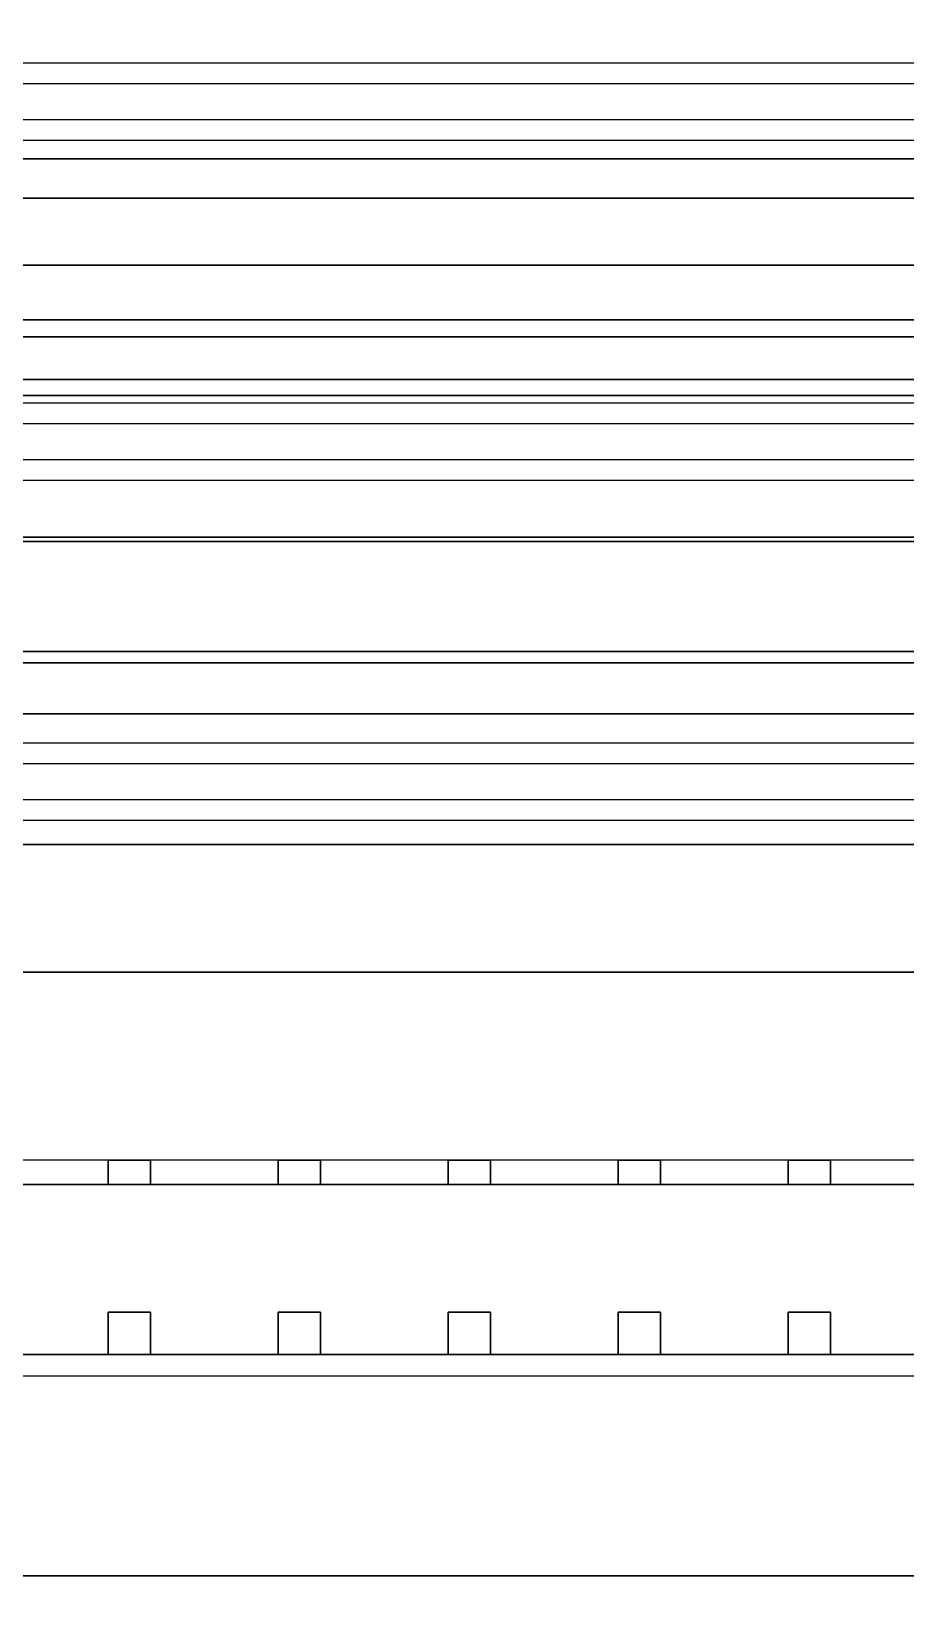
# Model space of a CAD drawing. Extents: x -3500 to 3500, y -3500 to 3500.
# Drawn here: x 792 to 1307, y -110 to 816 of the extents above; entities that cross this region are included whole.
import ezdxf

# ---------------------------------------------------------------- set-up
doc = ezdxf.new("R2010")
doc.units = 0
for name, color, linetype in [('L5D0', 3, 'CONTINUOUS'), ('L5D100', 7, 'CONTINUOUS'), ('L5D101', 6, 'CONTINUOUS'), ('L5D11', 2, 'CONTINUOUS'), ('L5D99', 4, 'CONTINUOUS')]:
    doc.layers.add(name, color=color, linetype=linetype)

# ---------------------------------------------------------------- blocks, each defined once
blk = doc.blocks.new('ground_main_5')
at = {"layer": 'L5D0'}
for points in [[(2324.91, 797.135), (459.8255, 797.135)], [(459.8255, 751.865), (2324.91, 751.865)], [(2334.91, 717.7765), (398.281, 717.7765)], [(398.281, 717.7765), (2334.91, 717.7765)], [(2334.91, 646.2115), (391.141, 646.2115)], [(391.141, 646.2115), (2334.91, 646.2115)], [(2334.91, 611.149), (416.9485, 611.149)], [(1631.8555, 597.135), (459.8255, 597.135)], [(416.9485, 611.149), (2334.91, 611.149)], [(459.8255, 551.865), (1631.8555, 551.865)], [(1694.657, 515.6925), (-1634.043, 515.6925)], [(-1634.043, 515.6925), (1694.657, 515.6925)], [(1699.8735, 444.347), (-1587.079, 444.347)], [(-1587.079, 444.347), (1699.8735, 444.347)], [(1631.8555, 397.135), (479.247, 397.135), (479.247, 373.182), (-2334.91, 373.182)], [(-2334.91, 373.182), (479.247, 373.182), (479.247, 351.865), (1631.8555, 351.865)]]:
    blk.add_lwpolyline(points, dxfattribs=at)
blk = doc.blocks.new('TOP_main_5_Cheese_diff')
at = {"layer": 'L5D101'}
for points in [[(837.5, 137.5), (837.5, 151.87), (862.5, 151.87), (862.5, 137.5)], [(937.5, 137.5), (937.5, 151.87), (962.5, 151.87), (962.5, 137.5)], [(1037.5, 137.5), (1037.5, 151.87), (1062.5, 151.87), (1062.5, 137.5)], [(1137.5, 137.5), (1137.5, 151.87), (1162.5, 151.87), (1162.5, 137.5)], [(1237.5, 137.5), (1237.5, 151.87), (1262.5, 151.87), (1262.5, 137.5)], [(837.5, 37.5), (837.5, 62.5), (862.5, 62.5), (862.5, 37.5)], [(937.5, 37.5), (937.5, 62.5), (962.5, 62.5), (962.5, 37.5)], [(1037.5, 37.5), (1037.5, 62.5), (1062.5, 62.5), (1062.5, 37.5)], [(1137.5, 37.5), (1137.5, 62.5), (1162.5, 62.5), (1162.5, 37.5)], [(1237.5, 37.5), (1237.5, 62.5), (1262.5, 62.5), (1262.5, 37.5)]]:
    blk.add_lwpolyline(points, close=True, dxfattribs=at)
blk = doc.blocks.new('TOP_main_5_Cheese_100')
at = {"layer": 'L5D100'}
for points in [[(-2334.91, 1037.5), (2334.91, 1037.5), (2334.91, 797.063), (2324.91, 797.063), (2324.91, 797.135), (459.8255, 797.135), (459.14, 797.133), (458.4545, 797.127), (457.7685, 797.117), (457.083, 797.103), (456.3975, 797.085), (455.712, 797.063), (-559.255, 797.063)], [(459.8255, 751.865), (2324.91, 751.865)], [(2334.91, 740.9405), (421.5245, 740.9405)], [(421.5245, 740.9405), (2334.91, 740.9405)], [(2334.91, 678.2805), (387.2225, 678.2805)], [(387.2225, 678.2805), (2334.91, 678.2805)], [(2334.91, 636.2675), (395.3985, 636.2675)], [(395.3985, 636.2675), (2334.91, 636.2675)], [(2334.91, 601.5685), (434.8455, 601.5685)], [(1631.8555, 597.135), (459.8255, 597.135)], [(434.8455, 601.5685), (2334.91, 601.5685)], [(459.8255, 551.865), (1631.8555, 551.865)], [(1692.987, 518.4305), (-1634.13, 518.4305)], [(-1634.13, 518.4305), (1692.987, 518.4305)], [(1702.0345, 451.1325), (141.9525, 451.1325)], [(141.9525, 451.1325), (1702.0345, 451.1325)], [(1678.8545, 414.4), (-792.5135, 414.4)], [(262.5, 337.5), (1949.729, 337.5), (1962.5, 337.5), (2037.5, 337.5), (2062.5, 337.5), (2062.5, 362.5), (2037.5, 362.5), (2037.5, 337.5), (1962.5, 337.5), (1962.5, 362.5), (1949.729, 362.5), (1949.729, 337.5), (262.5, 337.5)], [(-792.5135, 414.4), (1678.8545, 414.4)], [(1631.8555, 397.135), (479.247, 397.135), (479.247, 351.865), (1631.8555, 351.865)], [(2334.91, 262.5), (-2334.91, 262.5)], [(262.5, 262.5), (1949.729, 262.5)], [(1337.5, 137.5), (1262.5, 137.5), (1262.5, 151.865), (1237.5, 151.865), (1237.5, 137.5), (1162.5, 137.5), (1162.5, 151.865), (1137.5, 151.865), (1137.5, 137.5), (1062.5, 137.5), (1062.5, 151.865), (1037.5, 151.865), (1037.5, 137.5), (962.5, 137.5), (962.5, 151.865), (937.5, 151.865), (937.5, 137.5), (862.5, 137.5), (862.5, 151.865), (837.5, 151.865), (837.5, 137.5), (762.5, 137.5)], [(262.5, 37.5), (337.5, 37.5), (362.5, 37.5), (437.5, 37.5), (462.5, 37.5), (537.5, 37.5), (562.5, 37.5), (637.5, 37.5), (662.5, 37.5), (737.5, 37.5), (762.5, 37.5), (837.5, 37.5), (862.5, 37.5), (937.5, 37.5), (962.5, 37.5), (1037.5, 37.5), (1062.5, 37.5), (1137.5, 37.5), (1162.5, 37.5), (1237.5, 37.5), (1262.5, 37.5), (1337.5, 37.5)], [(1337.5, 37.5), (1262.5, 37.5), (1262.5, 62.5), (1237.5, 62.5), (1237.5, 37.5), (1162.5, 37.5), (1162.5, 62.5), (1137.5, 62.5), (1137.5, 37.5), (1062.5, 37.5), (1062.5, 62.5), (1037.5, 62.5), (1037.5, 37.5), (962.5, 37.5), (962.5, 62.5), (937.5, 62.5), (937.5, 37.5), (862.5, 37.5), (862.5, 62.5), (837.5, 62.5), (837.5, 37.5), (762.5, 37.5)], [(-2334.91, 137.5), (2334.91, 137.5), (2334.91, -92.6675), (-331.437, -92.6675)], [(-331.437, -92.6675), (2334.91, -92.6675)]]:
    blk.add_lwpolyline(points, dxfattribs=at)
blk = doc.blocks.new('TOP_main_5')
at = {"layer": 'L5D11'}
for points in [[(459.8255, 785.135), (1631.8555, 785.135)], [(1631.8555, 763.865), (459.8255, 763.865)], [(459.8255, 585.135), (1631.8555, 585.135)], [(1631.8555, 563.865), (459.8255, 563.865)]]:
    blk.add_lwpolyline(points, dxfattribs=at)
blk.add_lwpolyline([(479.247, 363.865), (479.247, 385.135), (1631.8555, 385.135), (1631.8555, 363.865)], close=True, dxfattribs=at)
for name in ['ground_main_5', 'TOP_main_5_Cheese_100', 'TOP_main_5_Cheese_diff']:
    blk.add_blockref(name, (0, 0))
blk = doc.blocks.new('TOP_main_5_NoCheese_99')
at = {"layer": 'L5D99'}
blk.add_lwpolyline([(24.965, -909.815), (2134.91, -909.815), (2134.91, -390.045), (1904.172, -390.045), (1904.172, -790.045), (550.18, -790.045), (550.18, -590.045), (327.5095, -590.045), (327.5095, 25.045), (2134.91, 25.045), (2134.91, 551.865), (1949.729, 551.865), (1949.729, 151.865), (279.247, 151.865), (279.247, 351.865), (141.9525, 351.865)], dxfattribs=at)
blk = doc.blocks.new('TOP_main')
for name in ['TOP_main_5', 'TOP_main_5_NoCheese_99']:
    blk.add_blockref(name, (0, 0))

msp = doc.modelspace()

# ---------------------------------------------------------------- block references
msp.add_blockref('TOP_main', (0, 0))

doc.saveas('drawing.dxf')
